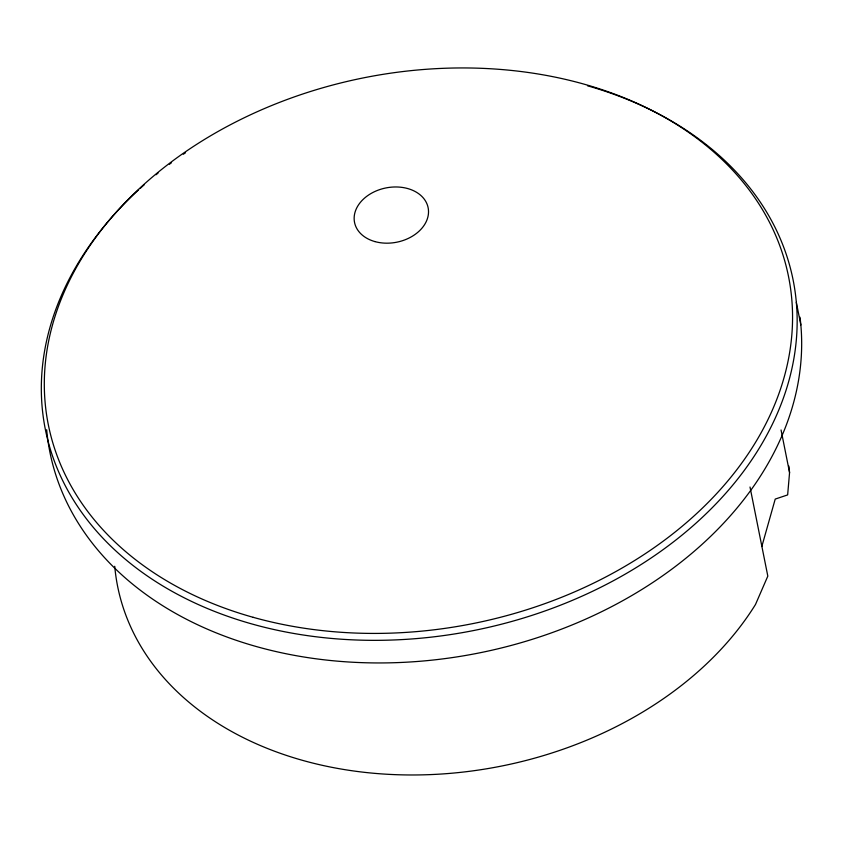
<?xml version="1.0" encoding="UTF-8"?>
<svg xmlns="http://www.w3.org/2000/svg" width="843" height="843" viewBox="0 0 843 843"><rect width="100%" height="100%" fill="white"/><g stroke="black" fill="none" stroke-linecap="round" stroke-linejoin="round"><path stroke-width="1.26" d="M788.869 466.074A341.152 251.52 -11.3 0 1 789.564 472.586L787.647 494.915L775.223 499.077L761.819 546.517M796.329 302.384L800.85 324.987M781.05 429.962L789.564 472.586M750.007 487.012L767.815 576.117L755.507 604.463A341.152 251.52 -11.3 0 1 386.357 774.211A341.152 251.52 -11.3 0 1 114.732 566.285M587.497 85.786A381.268 281.098 -11.3 0 1 740.965 474.82A381.268 281.098 -11.3 0 1 192.594 601.913A381.268 281.098 -11.3 0 1 138.642 189.823M140.507 188.126A381.268 281.098 -11.3 0 1 144.279 184.733M156.029 174.743A381.268 281.098 -11.3 0 1 158.041 173.11M169.39 164.28A381.268 281.098 -11.3 0 1 171.498 162.71M183.331 154.248A381.268 281.098 -11.3 0 1 185.523 152.752M800.007 317.2A381.268 281.098 -11.3 0 1 453.924 657.35A381.268 281.098 -11.3 0 1 46.671 429.709M374.903 241.583A37.524 27.671 -11.3 0 0 428.444 209.918A37.524 27.671 -11.3 0 0 370.646 193.721A37.524 27.671 -11.3 0 0 374.903 241.583M253.132 617.308A377.453 278.295 -11.3 0 0 791.746 298.844A377.453 278.295 -11.3 0 0 210.402 135.892A377.453 278.295 -11.3 0 0 253.132 617.308"/></g></svg>
